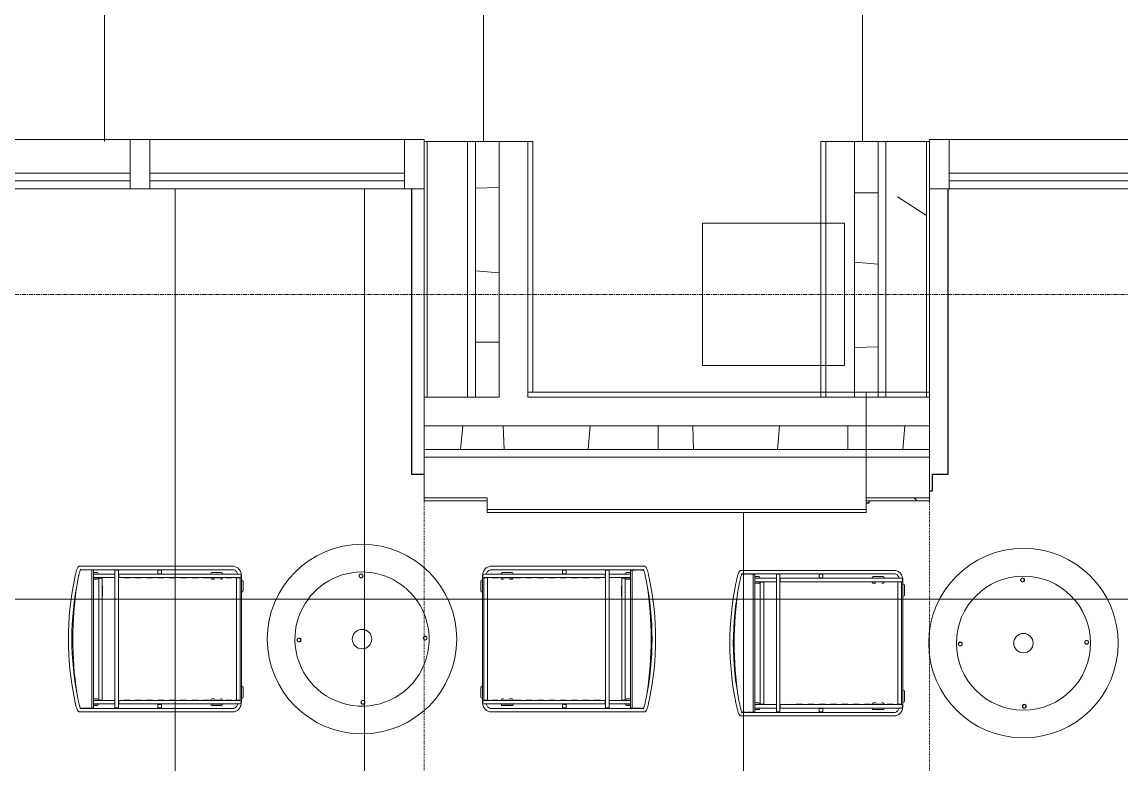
# Model space of a CAD drawing. Header units: inches. Extents: x 3268 to 7018, y 976 to 6708.
# Drawn here: x 5653.6 to 5792.8, y 1891.7 to 1985.6 of the extents above; entities that cross this region are included whole.
import ezdxf

# ---------------------------------------------------------------- set-up
doc = ezdxf.new("R2010")
doc.units = ezdxf.units.IN
doc.header["$MEASUREMENT"] = 0
doc.linetypes.add('_Hidden Lines', pattern=[0.125, 0.0625, -0.0625])
doc.linetypes.add('Grid Line 1_2_', pattern=[0.875, 0.5, -0.125, 0.125, -0.125])
for name, color, linetype, lineweight in [('A-DETL', 90, 'Continuous', 9), ('A-DETL-GENF', 92, 'Continuous', 9), ('A-GLAZ-CURT', 52, 'Continuous', 9), ('A-GLAZ-CWMG', 51, 'Continuous', 9), ('A-WALL', 113, 'Continuous', 9), ('A-WALL-PATT', 111, 'Continuous', 15), ('C-BLDG', 3, 'Continuous', 25), ('L-PVMT-CONC-HATC', 252, 'Continuous', 15), ('L-SITE-FURN', 2, 'Continuous', 15), ('S-COLS', 52, 'Continuous', 9), ('S-GRID', 1, 'Continuous', 9), ('site_dwg', 8, 'Continuous', 9)]:
    doc.layers.add(name, color=color, linetype=linetype, lineweight=lineweight)

# ---------------------------------------------------------------- blocks, each defined once
blk = doc.blocks.new('WSP_5 Points - Structure_2022_rvt-1-Overall Retail Plan Opt 2')
at = {"layer": 'S-COLS', "color": 250, "lineweight": 13}
for p, q in [((5754.75, 1960.15), (5739.75, 1960.15)), ((5739.75, 1960.15), (5739.75, 1942.15)), ((5757.75, 1960.15), (5754.75, 1960.15)), ((5757.75, 1942.15), (5757.75, 1960.15)), ((5739.75, 1942.15), (5754.75, 1942.15)), ((5754.75, 1942.15), (5757.75, 1942.15))]:
    blk.add_line(p, q, dxfattribs=at)
blk = doc.blocks.new('System Panel - GLA-01 - Insulated Glass - Clear-7883491-Overall Retail Plan Opt 2')
at = {"layer": 'A-GLAZ-CURT'}
for p, q in [((16.125, 2), (-16.125, 2)), ((-16.125, 2), (-16.125, 1)), ((16.125, 1), (16.125, 2)), ((-16.125, 1), (16.125, 1))]:
    blk.add_line(p, q, dxfattribs=at)
blk = doc.blocks.new('Rectangular Mullion - 2_5_ x 6_ rectangular-7882147-Overall Retail Plan Opt 2')
at = {"layer": 'A-GLAZ-CWMG'}
for p, q in [((5669.75, 1970.77), (5702, 1970.77)), ((5669.75, 1964.52), (5702, 1964.52))]:
    blk.add_line(p, q, dxfattribs=at)
blk = doc.blocks.new('Rectangular Mullion - 2_5_ x 6_ rectangular-4411782-Overall Retail Plan Opt 2')
at = {"layer": 'A-GLAZ-CWMG'}
for p, q in [((-1.25, 3.25), (1.25, 3.25)), ((-1.25, 3), (-1.25, 3.25)), ((-1.25, -3), (-1.25, 3)), ((1.25, 3.25), (1.25, 3)), ((1.25, 3), (1.25, -3)), ((1.25, -3), (-1.25, -3))]:
    blk.add_line(p, q, dxfattribs=at)
blk = doc.blocks.new('Rectangular Mullion - 2_5_ x 6_ rectangular-V114-Overall Retail Plan Opt 2')
at = {"layer": 'A-GLAZ-CWMG'}
for p, q in [((0, 3.25), (-2.5, 3.25)), ((-2.5, 3.25), (-2.5, 3)), ((-2.5, 3), (-2.5, -3)), ((0, 3), (0, 3.25)), ((0, -3), (0, 3)), ((-2.5, -3), (0, -3))]:
    blk.add_line(p, q, dxfattribs=at)
blk = doc.blocks.new('System Panel - GLA-01 - Insulated Glass - Clear-7883490-Overall Retail Plan Opt 2')
at = {"layer": 'A-GLAZ-CURT'}
for p, q in [((16.75, 2), (-16.75, 2)), ((-16.75, 2), (-16.75, 1)), ((16.75, 1), (16.75, 2)), ((-16.75, 1), (16.75, 1))]:
    blk.add_line(p, q, dxfattribs=at)
blk = doc.blocks.new('Rectangular Mullion - 2_5_ x 6_ rectangular-7882149-Overall Retail Plan Opt 2')
at = {"layer": 'A-GLAZ-CWMG'}
for p, q in [((5597.75, 1970.77), (5631.25, 1970.77)), ((5597.75, 1964.52), (5631.25, 1964.52))]:
    blk.add_line(p, q, dxfattribs=at)
blk = doc.blocks.new('System Panel - GLA-01 - Insulated Glass - Clear-7883307-Overall Retail Plan Opt 2')
at = {"layer": 'A-GLAZ-CURT'}
for p, q in [((16.125, -1), (-16.125, -1)), ((-16.125, -1), (-16.125, -2)), ((16.125, -2), (16.125, -1)), ((-16.125, -2), (16.125, -2))]:
    blk.add_line(p, q, dxfattribs=at)
blk = doc.blocks.new('Rectangular Mullion - 2_5_ x 6_ rectangular-V126-Overall Retail Plan Opt 2')
at = {"layer": 'A-GLAZ-CWMG'}
for p, q in [((5803.25, 1970.77), (5771, 1970.77)), ((5803.25, 1964.52), (5771, 1964.52))]:
    blk.add_line(p, q, dxfattribs=at)
blk = doc.blocks.new('Rectangular Mullion - 2_5_ x 6_ rectangular-V129-Overall Retail Plan Opt 2')
at = {"layer": 'A-GLAZ-CWMG'}
for p, q in [((0, 3), (-2.5, 3)), ((-2.5, 3), (-2.5, -3)), ((0, -3), (0, 3)), ((-2.5, -3), (-2.5, -3.25)), ((-2.5, -3.25), (0, -3.25)), ((0, -3.25), (0, -3))]:
    blk.add_line(p, q, dxfattribs=at)
blk = doc.blocks.new('site_dwg_Parc Centre Table-V221-Overall Retail Plan Opt 2')
at = {"layer": 'L-SITE-FURN', "color": 10}
for centre, radius in [((0, 0), 12), ((0, 8), 0.25), ((0, 8), 0.227), ((0, 8), 0.227), ((-8, 0), 0.25), ((-8, 0), 0.227), ((-8, 0), 0.227), ((0, 0), 1.23), ((0, 0), 1.23), ((8, 0), 0.25), ((8, 0), 0.227), ((8, 0), 0.227), ((0, -8), 0.25), ((0, -8), 0.227), ((0, -8), 0.227)]:
    blk.add_circle(centre, radius, dxfattribs=at)
for start, end in [(360, 130.9091), (360, 130.9091), (131.5518, 360), (131.5518, 360)]:
    blk.add_arc((0, 0), 8.5, start, end, dxfattribs=at)
blk = doc.blocks.new('site_dwg_Parc Centre Chair-V222-Overall Retail Plan Opt 2')
at = {"layer": 'L-SITE-FURN', "color": 10}
for p, q in [((-5.2, 144.9), (2.1, 144.9)), ((-98.7, 100), (-98.7, 106.9)), ((-98.6, 106.9), (-98.6, 74.2)), ((-93.4, 74.2), (-93.4, 106.9)), ((93.3, 100), (93.3, 106.9)), ((93.4, 106.9), (93.4, 74.2)), ((98.6, 74.2), (98.6, 106.9)), ((105, 111.7), (105, 109.5)), ((-98.9, 99.5), (-99.6, 99.5)), ((-98.6, 99.9), (-98.7, 100)), ((-98.7, 100), (-98.7, 100)), ((-93.3, 100), (-93.4, 99.9)), ((-93.1, 99.5), (-92.4, 99.5)), ((66, 93.3), (80.3, 93.3)), ((67.1, 98.7), (79.1, 98.7)), ((67.1, 98.6), (79.1, 98.6)), ((67.1, 93.4), (79.1, 93.4)), ((93.1, 99.5), (92.4, 99.5)), ((93.4, 99.9), (93.3, 100)), ((93.3, 100), (93.3, 100)), ((98.7, 100), (98.6, 99.9)), ((98.9, 99.5), (99.6, 99.5)), ((-93, 9.1), (-93, 0.2)), ((-93, 0.1), (-93, 0)), ((-98.9, -71.5), (-99.6, -71.5)), ((-93.3, -71.9), (-93.4, -71.9)), ((-92.4, -71.5), (-93.1, -71.5)), ((93.1, -71.5), (92.4, -71.5)), ((98.7, -71.9), (98.6, -71.9)), ((99.6, -71.5), (98.9, -71.5)), ((-98.9, -89.5), (-99.6, -89.5)), ((-98.7, -89), (-98.7, -89)), ((-93.3, -89), (-93.4, -89.1)), ((-93.1, -89.5), (-92.4, -89.5)), ((93.1, -89.5), (92.4, -89.5)), ((93.4, -89.1), (93.3, -89)), ((93.3, -89), (93.3, -89)), ((98.7, -89), (98.6, -89.1)), ((98.9, -89.5), (99.6, -89.5)), ((-93, -112.7), (-93.4, -112.7)), ((-93, -108.8), (-93, -110.6)), ((93, -108.8), (93, -110.6)), ((93.4, -112.7), (93, -112.7)), ((-89.6, -118.3), (-89.6, -118.9)), ((-72, -118), (-72.1, -118.1)), ((-72.1, -118.1), (-72.1, -118)), ((-71.6, -118.3), (-71.6, -118.9)), ((71.6, -118.3), (71.6, -118.9)), ((73.1, -120.4), (73.1, -120.5)), ((89.2, -118.1), (89.1, -118)), ((89.2, -118), (89.2, -118.1)), ((89.6, -118.3), (89.6, -118.9))]:
    blk.add_line(p, q, dxfattribs=at)
at = {"layer": 'L-SITE-FURN', "color": 10, "flags": 128}
for points in [[(-90.8, 135.7), (-96.9, 134.4), (-97.6, 134.3), (-99, 134), (-100.3, 133.7), (-101.6, 133.4), (-102.8, 133), (-103.9, 132.7), (-105, 132.3), (-106, 132), (-107, 131.6), (-107.8, 131.2), (-108.6, 130.8), (-109.2, 130.4), (-109.6, 130), (-110, 129.6), (-110.3, 129.2), (-110.5, 128.7), (-110.6, 128.1), (-110.6, 127.8), (-110.6, 126.9), (-110.6, -100.2), (-110.6, -105.3), (-110.6, -106.1), (-110.4, -107.3), (-110.1, -108.6), (-109.7, -109.8), (-109.1, -111), (-108.4, -112.1), (-107.5, -113.1), (-106.5, -114.1), (-105.5, -115), (-104.3, -115.7), (-103, -116.4), (-101.7, -117), (-100.3, -117.4), (-98.8, -117.7), (-97.4, -117.9), (-96, -118), (96, -118), (96.8, -117.9), (98.3, -117.8), (99.8, -117.5), (101.2, -117.1), (102.6, -116.6), (103.9, -116), (105.1, -115.2), (106.2, -114.4), (107.2, -113.4), (108.1, -112.4), (108.9, -111.3), (109.5, -110.1), (110, -108.9), (110.4, -107.6), (110.6, -106.3), (110.6, -105.3), (110.6, -100.2), (110.6, 126.9), (110.6, 127.8), (110.6, 128.4), (110.4, 129), (110.1, 129.4), (109.8, 129.8), (109.5, 130.2), (109.1, 130.5), (108.5, 130.9), (107.6, 131.3), (106.8, 131.7), (105.8, 132.1), (104.7, 132.4), (103.6, 132.8), (102.4, 133.1), (101.1, 133.5), (99.8, 133.8), (98.5, 134.1), (97.2, 134.4), (96.9, 134.4), (90.8, 135.7)], [(-89.7, 130.6), (-95.9, 129.3), (-97.2, 129), (-98.4, 128.7), (-99.6, 128.4), (-100.8, 128.1), (-101.8, 127.8), (-102.8, 127.5), (-103.7, 127.2), (-104.4, 127), (-105, 126.7), (-105.5, 126.5), (-105.8, 126.4), (-106, 126.3), (-106, 126.2), (-106, 126.2)], [(-105.2, 126.7), (-105, 125.9), (-105, 124.6), (-105.4, 126.5)], [(-98.6, -112.4), (-98.9, -112.4), (-99.9, -112), (-101, -111.6), (-101.9, -111), (-102.7, -110.4), (-103.5, -109.7), (-104.1, -109), (-104.6, -108.2), (-105, -107.3), (-105.3, -106.4), (-105.4, -105.5), (-105.4, -105.3), (-105.4, -100.2), (-105.4, 126.6)], [(-105.3, 125.1), (-105.3, 123.5), (-105, 121.3), (-105, 122.9), (-105.3, 125.1), (-105.1, 125.2)], [(-105.2, 121.4), (-105.2, 119.5), (-105, 117.3), (-105, 119.2), (-105.2, 121.4), (-105, 121.4)], [(89.7, 130.6), (95.9, 129.3), (96.5, 129.2), (97.8, 128.9), (99, 128.6), (100.2, 128.3), (101.3, 128), (102.4, 127.7), (103.3, 127.4), (104.1, 127.1), (104.8, 126.8), (105.4, 126.6), (105.7, 126.4), (105.9, 126.3), (106, 126.2), (106, 126.2)], [(105.4, 126.6), (105.4, -100.2), (105.4, -105.3), (105.4, -105.7), (105.2, -106.6), (104.9, -107.5), (104.5, -108.4), (103.9, -109.2), (103.3, -110), (102.5, -110.6), (101.6, -111.2), (100.6, -111.8), (99.5, -112.2), (98.6, -112.4)], [(105.2, 126.7), (105, 125.9), (105, 124.6), (105.4, 126.5)], [(105.3, 125.1), (105.3, 123.5), (105, 121.3), (105, 122.9), (105.3, 125.1), (105.1, 125.2)], [(105.2, 121.4), (105.2, 119.5), (105, 117.3), (105, 119.2), (105.2, 121.4), (105, 121.4)], [(105, 112.5), (105.1, 114.7), (105.1, 116.9), (105, 114.8), (105, 112.5)], [(-105, 109.5), (-105, 106.9), (105, 106.9), (105, 109.5), (-105, 109.5), (-105, 111.7)], [(-101.1, 106.9), (-101.1, 101), (-101.1, 101)], [(-93.3, 106.9), (-93.3, 100), (-93.3, 100)], [(-90.9, 101), (-90.9, 101), (-90.9, 106.9)], [(90.9, 106.9), (90.9, 101), (90.9, 101)], [(98.7, 106.9), (98.7, 100), (98.7, 100)], [(101.1, 101), (101.1, 101), (101.1, 106.9)], [(-99.6, 99.5), (-99.6, 99.5), (-99.6, 99.5)], [(-98.6, 99.5), (-98.9, 99.5), (-98.9, 99.8), (-98.9, 100), (-98.9, 100), (-98.8, 100), (-98.8, 100), (-98.7, 100), (-98.7, 100), (-98.7, 100)], [(-93.1, 100), (-93.1, 99.8), (-93.1, 99.5), (-93.4, 99.5)], [(80.3, 93.4), (92.6, 93.4), (92.6, 93.8), (92.6, 98.6), (-92.6, 98.6), (-92.6, 93.8), (-92.6, 93.4), (66, 93.4)], [(-92.4, 99.5), (-92.4, 99.5), (-92.4, 99.5)], [(66, 93.4), (66.2, 93.4), (66.6, 93.4), (67.1, 93.4), (79.1, 93.4)], [(92.4, 99.5), (92.4, 99.5), (92.4, 99.5)], [(93.4, 99.5), (93.1, 99.5), (93.1, 99.8), (93.1, 100), (93.1, 100), (93.2, 100), (93.2, 100), (93.3, 100), (93.3, 100), (93.3, 100)], [(98.9, 100), (98.9, 99.8), (98.9, 99.5), (98.6, 99.5)], [(99.6, 99.5), (99.6, 99.5), (99.6, 99.5)], [(-98.6, 68.9), (-98.6, 68.2), (-98.6, -99.5), (-98.6, -115.3)], [(-98.6, 68.2), (-98.5, 68.2), (-98.3, 68.2), (-97.9, 68.3), (-97.3, 68.3), (-96.7, 68.3), (-96, 68.3), (-95.3, 68.3), (-94.7, 68.3), (-94.1, 68.3), (-93.7, 68.2), (-93.5, 68.2), (-93.4, 68.2)], [(-93.4, -115.3), (-93.4, -99.5), (-93.4, 68.2), (-93.4, 68.9)], [(93.4, 68.9), (93.4, 68.2), (93.4, -99.5), (93.4, -115.3)], [(93.4, 68.2), (93.5, 68.2), (93.7, 68.2), (94.1, 68.3), (94.7, 68.3), (95.3, 68.3), (96, 68.3), (96.7, 68.3), (97.3, 68.3), (97.9, 68.3), (98.3, 68.2), (98.5, 68.2), (98.6, 68.2)], [(98.6, -115.3), (98.6, -99.5), (98.6, 68.2), (98.6, 68.9)], [(-93, 60.8), (-93, 51.8), (-93, 51.7)], [(93, 60.8), (93, 51.8), (93, 51.7)], [(-93, 43.6), (-93, 34.6), (-93, 34.4)], [(93, 43.6), (93, 34.6), (93, 34.4)], [(-93, 26.3), (-93, 17.4), (-93, 17.2)], [(93, 26.3), (93, 17.4), (93, 17.2)], [(-99.4, 4.8), (-99.4, 8.9), (-104.6, 8.9)], [(-104.6, 8.6), (-104.6, 3.6), (-99.4, 3.6)], [(93, 9.1), (93, 0.1), (93, 0)], [(104.6, 3.6), (104.6, 8.9), (99.4, 8.9), (99.4, 3.6), (104.6, 3.6)], [(-93, -8.1), (-93, -17.1), (-93, -17.2)], [(93, -8.1), (93, -17.1), (93, -17.2)], [(-93, -25.3), (-93, -34.3), (-93, -34.4)], [(93, -25.3), (93, -34.3), (93, -34.4)], [(-93, -42.5), (-93, -51.5), (-93, -51.7)], [(93, -42.5), (93, -51.5), (93, -51.7)], [(-93, -59.8), (-93, -68.8), (-93, -68.9)], [(93, -59.8), (93, -68.8), (93, -68.9)], [(-101.1, -73), (-101.1, -73), (-101.1, -88), (-101.1, -88)], [(-99.6, -71.5), (-99.6, -71.5), (-99.6, -71.5)], [(-98.9, -72), (-98.9, -71.8), (-98.9, -71.5), (-98.6, -71.5)], [(-98.7, -89), (-98.7, -72), (-98.7, -71.9), (-98.7, -71.9)], [(-93.1, -72), (-93.1, -71.8), (-93.1, -71.5), (-93.4, -71.5)], [(-93.3, -71.9), (-93.3, -72), (-93.3, -89), (-93.3, -89)], [(-93, -77), (-93, -86), (-93, -86.1)], [(-92.4, -71.5), (-92.4, -71.5), (-92.4, -71.5)], [(-90.9, -77), (-90.9, -73), (-90.9, -73)], [(90.9, -73), (90.9, -73), (90.9, -77)], [(92.4, -71.5), (92.4, -71.5), (92.4, -71.5)], [(93, -77), (93, -86), (93, -86.1)], [(93.1, -72), (93.1, -71.8), (93.1, -71.5), (93.4, -71.5)], [(93.3, -89), (93.3, -72), (93.3, -71.9), (93.3, -71.9)], [(98.9, -72), (98.9, -71.8), (98.9, -71.5), (98.6, -71.5)], [(98.7, -71.9), (98.7, -72), (98.7, -89), (98.7, -89)], [(99.6, -71.5), (99.6, -71.5), (99.6, -71.5)], [(101.1, -88), (101.1, -88), (101.1, -73), (101.1, -73)], [(-99.6, -89.5), (-99.6, -89.5), (-99.6, -89.5)], [(-98.6, -89.5), (-98.9, -89.5), (-98.9, -89.2), (-98.9, -89), (-98.9, -89), (-98.8, -89), (-98.8, -89), (-98.7, -89), (-98.7, -89), (-98.7, -89)], [(-93.1, -89), (-93.1, -89.2), (-93.1, -89.5), (-93.4, -89.5)], [(-93, -94.2), (-93, -103.2), (-93, -103.3)], [(-92.4, -89.5), (-92.4, -89.5), (-92.4, -89.5)], [(-90.9, -88), (-90.9, -88), (-90.9, -86.1)], [(90.9, -86.1), (90.9, -88), (90.9, -88)], [(92.4, -89.5), (92.4, -89.5), (92.4, -89.5)], [(93, -94.2), (93, -103.2), (93, -103.3)], [(93.4, -89.5), (93.1, -89.5), (93.1, -89.2), (93.1, -89), (93.1, -89), (93.2, -89), (93.2, -89), (93.3, -89), (93.3, -89), (93.3, -89)], [(98.9, -89), (98.9, -89.2), (98.9, -89.5), (98.6, -89.5)], [(99.6, -89.5), (99.6, -89.5), (99.6, -89.5)], [(-89.1, -118.3), (-89.3, -118.3), (-89.6, -118.3), (-89.6, -118)], [(-89.6, -118.9), (-89.6, -118.9), (-89.6, -119)], [(-72.1, -118), (-89.1, -118), (-89.2, -118.1), (-89.2, -118.1)], [(-88.1, -120.4), (-88.1, -120.5), (-73.1, -120.5), (-73.1, -120.4)], [(-71.6, -118), (-71.6, -118.3), (-71.9, -118.3), (-72.1, -118.3), (-72.1, -118.2), (-72.1, -118.2), (-72.1, -118.1), (-72.1, -118.1), (-72.1, -118), (-72.1, -118)], [(-71.6, -118.9), (-71.6, -118.9), (-71.6, -119)], [(72.1, -118.3), (71.9, -118.3), (71.6, -118.3), (71.6, -118)], [(71.6, -118.9), (71.6, -118.9), (71.6, -119)], [(72.1, -118.1), (72.1, -118.1), (72.1, -118), (89.1, -118)], [(73.3, -120.5), (88.1, -120.5), (88.1, -120.4)], [(89.1, -118), (89.1, -118), (89.1, -118.1), (89.1, -118.1), (89.1, -118.2), (89.1, -118.2), (89.1, -118.3), (89.3, -118.3), (89.6, -118.3), (89.6, -118)], [(89.6, -118.9), (89.6, -118.9), (89.6, -119)]]:
    blk.add_lwpolyline(points, dxfattribs=at)
for points in [[(-105.1, 114.7), (-105, 112.5), (-105, 114.8), (-105.1, 116.9)], [(104.6, 68.9), (104.6, 74.2), (-104.6, 74.2), (-104.6, 68.9)], [(93, -116), (93, -110.6), (-93, -110.6), (-93, -116)]]:
    blk.add_lwpolyline(points, close=True, dxfattribs=at)
at = {"layer": 'L-SITE-FURN', "color": 10}
for centre, radius, start, end in [((0, -309.2), 454.1, 78.4688, 101.5312), ((0, -309.2), 448.8, 78.4688, 101.5312), ((0, -414), 552.2, 81.509, 98.4218), ((-99.6, 101), 1.51, 180.4918, 269.9891), ((-99.5, 101), 1.5, 179.9332, 267.1298), ((-92.5, 101), 1.5, 272.8702, 0.0668), ((-92.4, 101), 1.51, 269.9544, 359.5648), ((92.4, 101), 1.51, 180.4918, 269.9891), ((92.5, 101), 1.5, 179.9332, 267.1298), ((99.5, 101), 1.5, 272.8702, 0.0668), ((99.6, 101), 1.51, 269.9544, 359.5648), ((-93.1, 99.4), 0.644, 85.6384, 106.6495), ((66.4, 98.9), 5.55, 262.4883, 277.4475), ((66.8, 93.7), 4.98, 86.4582, 99.5824), ((79.4, 94.1), 4.58, 79.891, 93.9828), ((79.5, 89), 4.45, 80.0625, 94.7232), ((79.8, 100), 6.61, 263.7814, 276.2831), ((98.9, 99.4), 0.644, 85.6384, 106.6495), ((-99.6, -73), 1.51, 89.9544, 179.5648), ((-99.5, -73), 1.5, 92.8702, 180.0668), ((-98.9, -71.1), 0.855, 268.2428, 284.0421), ((-93.1, -71.4), 0.644, 253.3505, 274.3616), ((-92.5, -73), 1.5, 359.9332, 87.1298), ((-92.4, -73), 1.51, 0.4918, 89.9891), ((92.4, -73), 1.51, 89.9544, 179.5648), ((92.5, -73), 1.5, 92.8702, 180.0668), ((93.1, -71.1), 0.855, 268.2428, 284.0421), ((98.9, -71.4), 0.644, 253.3505, 274.3616), ((99.5, -73), 1.5, 359.9332, 87.1298), ((99.6, -73), 1.51, 0.4918, 89.9891), ((-99.6, -88), 1.51, 180.4918, 269.9891), ((-99.5, -88), 1.5, 179.9332, 267.1298), ((-93.1, -89.6), 0.644, 85.6384, 106.6495), ((-92.5, -88), 1.5, 272.8702, 0.0668), ((-92.4, -88), 1.51, 269.9544, 359.5648), ((92.4, -88), 1.51, 180.4918, 269.9891), ((92.5, -88), 1.5, 179.9332, 267.1298), ((98.9, -89.6), 0.644, 85.6384, 106.6495), ((99.5, -88), 1.5, 272.8702, 0.0668), ((99.6, -88), 1.51, 269.9544, 359.5648), ((-96, -115.3), 2.63, 180, 0), ((96, -115.3), 2.63, 180, 0), ((-88.1, -118.9), 1.51, 179.9544, 269.5648), ((-88.1, -118.9), 1.5, 182.8702, 270.0668), ((-90, -118.2), 0.855, 358.2428, 14.0421), ((-73.1, -118.9), 1.51, 270.4918, 359.9891), ((-73.1, -118.9), 1.5, 269.9332, 357.1298), ((73.1, -118.9), 1.51, 179.9544, 269.5648), ((73.1, -118.9), 1.5, 182.8702, 270.0668), ((71.3, -118.2), 0.855, 358.2428, 14.0421), ((88.1, -118.9), 1.51, 270.4918, 359.9891), ((88.1, -118.9), 1.5, 269.9332, 357.1298)]:
    blk.add_arc(centre, radius, start, end, dxfattribs=at)
for centre, major_axis, start_param, end_param in [((-98.9, 100), (0.18, 0), 1.887809, 2.664987), ((-93.1, 100), (0.18, 0), 0.476606, 1.253784), ((93.1, 100), (0.18, 0), 1.887809, 2.664987), ((98.9, 100), (0.18, 0), 0.476606, 1.253784), ((-98.9, -72), (0.18, 0), 3.618199, 4.395376), ((-93.1, -72), (0.18, 0), 5.029402, 5.806579), ((93.1, -72), (0.18, 0), 3.618199, 4.395376), ((98.9, -72), (0.18, 0), 5.029402, 5.806579), ((-98.9, -89), (0.18, 0), 1.887809, 2.664987), ((-93.1, -89), (0.18, 0), 0.476606, 1.253784), ((93.1, -89), (0.18, 0), 1.887809, 2.664987), ((98.9, -89), (0.18, 0), 0.476606, 1.253784), ((-89.1, -118.2), (0, 0.18), 3.618199, 4.395376), ((-72.1, -118.2), (0, 0.18), 1.887809, 2.664987), ((72.1, -118.2), (0, 0.18), 3.618199, 4.395376), ((89.1, -118.2), (0, 0.18), 1.887809, 2.664987)]:
    blk.add_ellipse(centre, major_axis=major_axis, ratio=0.087489, start_param=start_param, end_param=end_param, dxfattribs=at)
blk = doc.blocks.new('site_dwg_Parc Centre Chair-V220-Overall Retail Plan Opt 2')
at = {"layer": 'L-SITE-FURN', "color": 10}
for p, q in [((-5.2, 144.9), (2.1, 144.9)), ((-98.7, 100), (-98.7, 106.9)), ((-98.6, 106.9), (-98.6, 74.2)), ((-93.4, 74.2), (-93.4, 106.9)), ((93.3, 100), (93.3, 106.9)), ((93.4, 106.9), (93.4, 74.2)), ((98.6, 74.2), (98.6, 106.9)), ((105, 111.7), (105, 109.5)), ((-98.9, 99.5), (-99.6, 99.5)), ((-98.6, 99.9), (-98.7, 100)), ((-98.7, 100), (-98.7, 100)), ((-93.3, 100), (-93.4, 99.9)), ((-93.1, 99.5), (-92.4, 99.5)), ((66, 93.3), (80.3, 93.3)), ((67.1, 98.7), (79.1, 98.7)), ((67.1, 98.6), (79.1, 98.6)), ((67.1, 93.4), (79.1, 93.4)), ((93.1, 99.5), (92.4, 99.5)), ((93.4, 99.9), (93.3, 100)), ((93.3, 100), (93.3, 100)), ((98.7, 100), (98.6, 99.9)), ((98.9, 99.5), (99.6, 99.5)), ((-98.9, -71.5), (-99.6, -71.5)), ((-93.3, -71.9), (-93.4, -71.9)), ((-92.4, -71.5), (-93.1, -71.5)), ((93.1, -71.5), (92.4, -71.5)), ((98.7, -71.9), (98.6, -71.9)), ((99.6, -71.5), (98.9, -71.5)), ((-98.9, -89.5), (-99.6, -89.5)), ((-98.7, -89), (-98.7, -89)), ((-93.3, -89), (-93.4, -89.1)), ((-93.1, -89.5), (-92.4, -89.5)), ((93.1, -89.5), (92.4, -89.5)), ((93.4, -89.1), (93.3, -89)), ((93.3, -89), (93.3, -89)), ((98.7, -89), (98.6, -89.1)), ((98.9, -89.5), (99.6, -89.5)), ((-93, -112.7), (-93.4, -112.7)), ((-93, -108.8), (-93, -110.6)), ((93, -108.8), (93, -110.6)), ((93.4, -112.7), (93, -112.7)), ((-89.6, -118.3), (-89.6, -118.9)), ((-72, -118), (-72.1, -118.1)), ((-72.1, -118.1), (-72.1, -118)), ((-71.6, -118.3), (-71.6, -118.9)), ((71.6, -118.3), (71.6, -118.9)), ((89.2, -118.1), (89.1, -118)), ((89.2, -118), (89.2, -118.1)), ((89.6, -118.3), (89.6, -118.9))]:
    blk.add_line(p, q, dxfattribs=at)
at = {"layer": 'L-SITE-FURN', "color": 10, "flags": 128}
for points in [[(-90.8, 135.7), (-96.9, 134.4), (-97.6, 134.3), (-99, 134), (-100.3, 133.7), (-101.6, 133.4), (-102.8, 133), (-103.9, 132.7), (-105, 132.3), (-106, 132), (-107, 131.6), (-107.8, 131.2), (-108.6, 130.8), (-109.2, 130.4), (-109.6, 130), (-110, 129.6), (-110.3, 129.2), (-110.5, 128.7), (-110.6, 128.1), (-110.6, 127.8), (-110.6, 126.9), (-110.6, -100.2), (-110.6, -105.3), (-110.6, -106.1), (-110.4, -107.3), (-110.1, -108.6), (-109.7, -109.8), (-109.1, -111), (-108.4, -112.1), (-107.5, -113.1), (-106.5, -114.1), (-105.5, -115), (-104.3, -115.7), (-103, -116.4), (-101.7, -117), (-100.3, -117.4), (-98.8, -117.7), (-97.4, -117.9), (-96, -118), (96, -118), (96.8, -117.9), (98.3, -117.8), (99.8, -117.5), (101.2, -117.1), (102.6, -116.6), (103.9, -116), (105.1, -115.2), (106.2, -114.4), (107.2, -113.4), (108.1, -112.4), (108.9, -111.3), (109.5, -110.1), (110, -108.9), (110.4, -107.6), (110.6, -106.3), (110.6, -105.3), (110.6, -100.2), (110.6, 126.9), (110.6, 127.8), (110.6, 128.4), (110.4, 129), (110.1, 129.4), (109.8, 129.8), (109.5, 130.2), (109.1, 130.5), (108.5, 130.9), (107.6, 131.3), (106.8, 131.7), (105.8, 132.1), (104.7, 132.4), (103.6, 132.8), (102.4, 133.1), (101.1, 133.5), (99.8, 133.8), (98.5, 134.1), (97.2, 134.4), (96.9, 134.4), (90.8, 135.7)], [(-89.7, 130.6), (-95.9, 129.3), (-97.2, 129), (-98.4, 128.7), (-99.6, 128.4), (-100.8, 128.1), (-101.8, 127.8), (-102.8, 127.5), (-103.7, 127.2), (-104.4, 127), (-105, 126.7), (-105.5, 126.5), (-105.8, 126.4), (-106, 126.3), (-106, 126.2), (-106, 126.2)], [(-105.2, 126.7), (-105, 125.9), (-105, 124.6), (-105.4, 126.5)], [(-98.6, -112.4), (-98.9, -112.4), (-99.9, -112), (-101, -111.6), (-101.9, -111), (-102.7, -110.4), (-103.5, -109.7), (-104.1, -109), (-104.6, -108.2), (-105, -107.3), (-105.3, -106.4), (-105.4, -105.5), (-105.4, -105.3), (-105.4, -100.2), (-105.4, 126.6)], [(-105.3, 125.1), (-105.3, 123.5), (-105, 121.3), (-105, 122.9), (-105.3, 125.1), (-105.1, 125.2)], [(-105.2, 121.4), (-105.2, 119.5), (-105, 117.3), (-105, 119.2), (-105.2, 121.4), (-105, 121.4)], [(89.7, 130.6), (95.9, 129.3), (96.5, 129.2), (97.8, 128.9), (99, 128.6), (100.2, 128.3), (101.3, 128), (102.4, 127.7), (103.3, 127.4), (104.1, 127.1), (104.8, 126.8), (105.4, 126.6), (105.7, 126.4), (105.9, 126.3), (106, 126.2), (106, 126.2)], [(105.4, 126.6), (105.4, -100.2), (105.4, -105.3), (105.4, -105.7), (105.2, -106.6), (104.9, -107.5), (104.5, -108.4), (103.9, -109.2), (103.3, -110), (102.5, -110.6), (101.6, -111.2), (100.6, -111.8), (99.5, -112.2), (98.6, -112.4)], [(105.2, 126.7), (105, 125.9), (105, 124.6), (105.4, 126.5)], [(105.3, 125.1), (105.3, 123.5), (105, 121.3), (105, 122.9), (105.3, 125.1), (105.1, 125.2)], [(105.2, 121.4), (105.2, 119.5), (105, 117.3), (105, 119.2), (105.2, 121.4), (105, 121.4)], [(105, 112.5), (105.1, 114.7), (105.1, 116.9), (105, 114.8), (105, 112.5)], [(-105, 109.5), (-105, 106.9), (105, 106.9), (105, 109.5), (-105, 109.5), (-105, 111.7)], [(-101.1, 106.9), (-101.1, 101), (-101.1, 101)], [(-93.3, 106.9), (-93.3, 100), (-93.3, 100)], [(-90.9, 101), (-90.9, 101), (-90.9, 106.9)], [(90.9, 106.9), (90.9, 101), (90.9, 101)], [(98.7, 106.9), (98.7, 100), (98.7, 100)], [(101.1, 101), (101.1, 101), (101.1, 106.9)], [(-99.6, 99.5), (-99.6, 99.5), (-99.6, 99.5)], [(-98.6, 99.5), (-98.9, 99.5), (-98.9, 99.8), (-98.9, 100), (-98.9, 100), (-98.8, 100), (-98.8, 100), (-98.7, 100), (-98.7, 100), (-98.7, 100)], [(-93.1, 100), (-93.1, 99.8), (-93.1, 99.5), (-93.4, 99.5)], [(80.3, 93.4), (92.6, 93.4), (92.6, 93.8), (92.6, 98.6), (-92.6, 98.6), (-92.6, 93.8), (-92.6, 93.4), (66, 93.4)], [(-92.4, 99.5), (-92.4, 99.5), (-92.4, 99.5)], [(66, 93.4), (66.2, 93.4), (66.6, 93.4), (67.1, 93.4), (79.1, 93.4)], [(92.4, 99.5), (92.4, 99.5), (92.4, 99.5)], [(93.4, 99.5), (93.1, 99.5), (93.1, 99.8), (93.1, 100), (93.1, 100), (93.2, 100), (93.2, 100), (93.3, 100), (93.3, 100), (93.3, 100)], [(98.9, 100), (98.9, 99.8), (98.9, 99.5), (98.6, 99.5)], [(99.6, 99.5), (99.6, 99.5), (99.6, 99.5)], [(-98.6, 68.9), (-98.6, 68.2), (-98.6, -99.5), (-98.6, -115.3)], [(-98.6, 68.2), (-98.5, 68.2), (-98.3, 68.2), (-97.9, 68.3), (-97.3, 68.3), (-96.7, 68.3), (-96, 68.3), (-95.3, 68.3), (-94.7, 68.3), (-94.1, 68.3), (-93.7, 68.2), (-93.5, 68.2), (-93.4, 68.2)], [(-93.4, -115.3), (-93.4, -99.5), (-93.4, 68.2), (-93.4, 68.9)], [(93.4, 68.9), (93.4, 68.2), (93.4, -99.5), (93.4, -115.3)], [(93.4, 68.2), (93.5, 68.2), (93.7, 68.2), (94.1, 68.3), (94.7, 68.3), (95.3, 68.3), (96, 68.3), (96.7, 68.3), (97.3, 68.3), (97.9, 68.3), (98.3, 68.2), (98.5, 68.2), (98.6, 68.2)], [(98.6, -115.3), (98.6, -99.5), (98.6, 68.2), (98.6, 68.9)], [(-93, 60.8), (-93, 51.8), (-93, 51.7)], [(93, 60.8), (93, 51.8), (93, 51.7)], [(-93, 43.6), (-93, 34.6), (-93, 34.4)], [(93, 43.6), (93, 34.6), (93, 34.4)], [(-93, 26.3), (-93, 17.4), (-93, 17.2)], [(93, 26.3), (93, 17.4), (93, 17.2)], [(-93, 9.1), (-93, 0.1), (-93, 0)], [(93, 9.1), (93, 0.1), (93, 0)], [(104.6, 3.6), (104.6, 8.9), (99.4, 8.9), (99.4, 3.6), (104.6, 3.6)], [(-93, -8.1), (-93, -17.1), (-93, -17.2)], [(93, -8.1), (93, -17.1), (93, -17.2)], [(-93, -25.3), (-93, -34.3), (-93, -34.4)], [(93, -25.3), (93, -34.3), (93, -34.4)], [(-93, -42.5), (-93, -51.5), (-93, -51.7)], [(93, -42.5), (93, -51.5), (93, -51.7)], [(-93, -59.8), (-93, -68.8), (-93, -68.9)], [(93, -59.8), (93, -68.8), (93, -68.9)], [(-101.1, -73), (-101.1, -73), (-101.1, -88), (-101.1, -88)], [(-99.6, -71.5), (-99.6, -71.5), (-99.6, -71.5)], [(-98.9, -72), (-98.9, -71.8), (-98.9, -71.5), (-98.6, -71.5)], [(-98.7, -89), (-98.7, -72), (-98.7, -71.9), (-98.7, -71.9)], [(-93.1, -72), (-93.1, -71.8), (-93.1, -71.5), (-93.4, -71.5)], [(-93.3, -71.9), (-93.3, -72), (-93.3, -89), (-93.3, -89)], [(-93, -77), (-93, -86), (-93, -86.1)], [(-92.4, -71.5), (-92.4, -71.5), (-92.4, -71.5)], [(-90.9, -77), (-90.9, -73), (-90.9, -73)], [(90.9, -73), (90.9, -73), (90.9, -77)], [(92.4, -71.5), (92.4, -71.5), (92.4, -71.5)], [(93, -77), (93, -86), (93, -86.1)], [(93.1, -72), (93.1, -71.8), (93.1, -71.5), (93.4, -71.5)], [(93.3, -89), (93.3, -72), (93.3, -71.9), (93.3, -71.9)], [(98.9, -72), (98.9, -71.8), (98.9, -71.5), (98.6, -71.5)], [(98.7, -71.9), (98.7, -72), (98.7, -89), (98.7, -89)], [(99.6, -71.5), (99.6, -71.5), (99.6, -71.5)], [(101.1, -88), (101.1, -88), (101.1, -73), (101.1, -73)], [(-99.6, -89.5), (-99.6, -89.5), (-99.6, -89.5)], [(-98.6, -89.5), (-98.9, -89.5), (-98.9, -89.2), (-98.9, -89), (-98.9, -89), (-98.8, -89), (-98.8, -89), (-98.7, -89), (-98.7, -89), (-98.7, -89)], [(-93.1, -89), (-93.1, -89.2), (-93.1, -89.5), (-93.4, -89.5)], [(-93, -94.2), (-93, -103.2), (-93, -103.3)], [(-92.4, -89.5), (-92.4, -89.5), (-92.4, -89.5)], [(-90.9, -88), (-90.9, -88), (-90.9, -86.1)], [(90.9, -86.1), (90.9, -88), (90.9, -88)], [(92.4, -89.5), (92.4, -89.5), (92.4, -89.5)], [(93, -94.2), (93, -103.2), (93, -103.3)], [(93.4, -89.5), (93.1, -89.5), (93.1, -89.2), (93.1, -89), (93.1, -89), (93.2, -89), (93.2, -89), (93.3, -89), (93.3, -89), (93.3, -89)], [(98.9, -89), (98.9, -89.2), (98.9, -89.5), (98.6, -89.5)], [(99.6, -89.5), (99.6, -89.5), (99.6, -89.5)], [(-89.1, -118.3), (-89.3, -118.3), (-89.6, -118.3), (-89.6, -118)], [(-89.6, -118.9), (-89.6, -118.9), (-89.6, -119)], [(-72.1, -118), (-89.1, -118), (-89.2, -118.1), (-89.2, -118.1)], [(-88.1, -120.4), (-88.1, -120.5), (-73.1, -120.5), (-73.1, -120.4)], [(-71.6, -118), (-71.6, -118.3), (-71.9, -118.3), (-72.1, -118.3), (-72.1, -118.2), (-72.1, -118.2), (-72.1, -118.1), (-72.1, -118.1), (-72.1, -118), (-72.1, -118)], [(-71.6, -118.9), (-71.6, -118.9), (-71.6, -119)], [(72.1, -118.3), (71.9, -118.3), (71.6, -118.3), (71.6, -118)], [(71.6, -118.9), (71.6, -118.9), (71.6, -119)], [(72.1, -118.1), (72.1, -118.1), (72.1, -118), (89.1, -118)], [(73.1, -120.4), (73.1, -120.5), (88.1, -120.5), (88.1, -120.4)], [(89.1, -118), (89.1, -118), (89.1, -118.1), (89.1, -118.1), (89.1, -118.2), (89.1, -118.2), (89.1, -118.3), (89.3, -118.3), (89.6, -118.3), (89.6, -118)], [(89.6, -118.9), (89.6, -118.9), (89.6, -119)]]:
    blk.add_lwpolyline(points, dxfattribs=at)
for points in [[(-105.1, 114.7), (-105, 112.5), (-105, 114.8), (-105.1, 116.9)], [(104.6, 68.9), (104.6, 74.2), (-104.6, 74.2), (-104.6, 68.9)], [(-99.4, 3.6), (-99.4, 8.9), (-104.6, 8.9), (-104.6, 3.6)], [(93, -116), (93, -110.6), (-93, -110.6), (-93, -116)]]:
    blk.add_lwpolyline(points, close=True, dxfattribs=at)
at = {"layer": 'L-SITE-FURN', "color": 10}
for centre, radius, start, end in [((0, -309.2), 454.1, 78.4688, 101.5312), ((0, -309.2), 448.8, 78.4688, 101.5312), ((0, -414), 552.2, 81.509, 98.4218), ((-99.6, 101), 1.51, 180.4918, 269.9891), ((-99.5, 101), 1.5, 179.9332, 267.1298), ((-92.5, 101), 1.5, 272.8702, 0.0668), ((-92.4, 101), 1.51, 269.9544, 359.5648), ((92.4, 101), 1.51, 180.4918, 269.9891), ((92.5, 101), 1.5, 179.9332, 267.1298), ((99.5, 101), 1.5, 272.8702, 0.0668), ((99.6, 101), 1.51, 269.9544, 359.5648), ((-93.1, 99.4), 0.644, 85.6384, 106.6495), ((66.4, 98.9), 5.55, 262.4883, 277.4475), ((66.8, 93.7), 4.98, 86.4582, 99.5824), ((79.4, 94.1), 4.58, 79.891, 93.9828), ((79.5, 89), 4.45, 80.0625, 94.7232), ((79.8, 100), 6.61, 263.7814, 276.2831), ((98.9, 99.4), 0.644, 85.6384, 106.6495), ((-99.6, -73), 1.51, 89.9544, 179.5648), ((-99.5, -73), 1.5, 92.8702, 180.0668), ((-98.9, -71.1), 0.855, 268.2428, 284.0421), ((-93.1, -71.4), 0.644, 253.3505, 274.3616), ((-92.5, -73), 1.5, 359.9332, 87.1298), ((-92.4, -73), 1.51, 0.4918, 89.9891), ((92.4, -73), 1.51, 89.9544, 179.5648), ((92.5, -73), 1.5, 92.8702, 180.0668), ((93.1, -71.1), 0.855, 268.2428, 284.0421), ((98.9, -71.4), 0.644, 253.3505, 274.3616), ((99.5, -73), 1.5, 359.9332, 87.1298), ((99.6, -73), 1.51, 0.4918, 89.9891), ((-99.6, -88), 1.51, 180.4918, 269.9891), ((-99.5, -88), 1.5, 179.9332, 267.1298), ((-93.1, -89.6), 0.644, 85.6384, 106.6495), ((-92.5, -88), 1.5, 272.8702, 0.0668), ((-92.4, -88), 1.51, 269.9544, 359.5648), ((92.4, -88), 1.51, 180.4918, 269.9891), ((92.5, -88), 1.5, 179.9332, 267.1298), ((98.9, -89.6), 0.644, 85.6384, 106.6495), ((99.5, -88), 1.5, 272.8702, 0.0668), ((99.6, -88), 1.51, 269.9544, 359.5648), ((-96, -115.3), 2.63, 180, 0), ((96, -115.3), 2.63, 180, 0), ((-88.1, -118.9), 1.51, 179.9544, 269.5648), ((-88.1, -118.9), 1.5, 182.8702, 270.0668), ((-90, -118.2), 0.855, 358.2428, 14.0421), ((-73.1, -118.9), 1.51, 270.4918, 359.9891), ((-73.1, -118.9), 1.5, 269.9332, 357.1298), ((73.1, -118.9), 1.51, 179.9544, 269.5648), ((73.1, -118.9), 1.5, 182.8702, 270.0668), ((71.3, -118.2), 0.855, 358.2428, 14.0421), ((88.1, -118.9), 1.51, 270.4918, 359.9891), ((88.1, -118.9), 1.5, 269.9332, 357.1298)]:
    blk.add_arc(centre, radius, start, end, dxfattribs=at)
for centre, major_axis, start_param, end_param in [((-98.9, 100), (0.18, 0), 1.887809, 2.664987), ((-93.1, 100), (0.18, 0), 0.476606, 1.253784), ((93.1, 100), (0.18, 0), 1.887809, 2.664987), ((98.9, 100), (0.18, 0), 0.476606, 1.253784), ((-98.9, -72), (0.18, 0), 3.618199, 4.395376), ((-93.1, -72), (0.18, 0), 5.029402, 5.806579), ((93.1, -72), (0.18, 0), 3.618199, 4.395376), ((98.9, -72), (0.18, 0), 5.029402, 5.806579), ((-98.9, -89), (0.18, 0), 1.887809, 2.664987), ((-93.1, -89), (0.18, 0), 0.476606, 1.253784), ((93.1, -89), (0.18, 0), 1.887809, 2.664987), ((98.9, -89), (0.18, 0), 0.476606, 1.253784), ((-89.1, -118.2), (0, 0.18), 3.618199, 4.395376), ((-72.1, -118.2), (0, 0.18), 1.887809, 2.664987), ((72.1, -118.2), (0, 0.18), 3.618199, 4.395376), ((89.1, -118.2), (0, 0.18), 1.887809, 2.664987)]:
    blk.add_ellipse(centre, major_axis=major_axis, ratio=0.087489, start_param=start_param, end_param=end_param, dxfattribs=at)
blk = doc.blocks.new('site_dwg_Parc Centre Table-12649365-Overall Retail Plan Opt 2')
at = {"layer": 'L-SITE-FURN', "color": 10}
for centre, radius in [((0, 0), 12), ((0, 0), 8.5), ((0, 0), 8.5), ((0, 8), 0.25), ((0, 8), 0.227), ((0, 8), 0.227), ((-8, 0), 0.25), ((-8, 0), 0.227), ((-8, 0), 0.227), ((0, 0), 1.23), ((0, 0), 1.23), ((8, 0), 0.25), ((8, 0), 0.227), ((8, 0), 0.227), ((0, -8), 0.25), ((0, -8), 0.227), ((0, -8), 0.227)]:
    blk.add_circle(centre, radius, dxfattribs=at)
blk = doc.blocks.new('site_dwg-12440225-Overall Retail Plan Opt 2')
at = {"layer": 'C-BLDG', "color": 130, "flags": 128}
for points in [[(24340427.63, 9814598.77), (24340425.23, 9814562.7), (24340426.84, 9814562.59)], [(24340490.56, 9814556.22), (24340490.94, 9814556.2), (24340491.08, 9814558.32), (24340493.08, 9814558.19), (24340495.48, 9814594.25)]]:
    blk.add_lwpolyline(points, dxfattribs=at)
at = {"layer": 'C-BLDG', "color": 213, "flags": 128}
blk.add_lwpolyline([(24340482.47, 9814555.26), (24340482.86, 9814555.23), (24340482.88, 9814555.5)], dxfattribs=at)
at = {"layer": 'L-PVMT-CONC-HATC', "color": 10}
for p, q in [((24340397.76, 9814600.76), (24340386.29, 9814428.45)), ((24340421.7, 9814599.16), (24340409.76, 9814419.6)), ((24339996.95, 9814575.34), (24340701.57, 9814528.46)), ((24340466.88, 9814555.06), (24340456.68, 9814401.89))]:
    blk.add_line(p, q, dxfattribs=at)
at = {"extrusion": (0, 0, -1), "zscale": -1, "rotation": 2.961392089773114}
for name, p in [('site_dwg_Parc Centre Table-V221-Overall Retail Plan Opt 2', (-24340417.6, 9814542.28)), ('site_dwg_Parc Centre Table-12649365-Overall Retail Plan Opt 2', (-24340501.16, 9814536.2))]:
    blk.add_blockref(name, p, dxfattribs=at)
at = {"xscale": 0.08333333333333326, "yscale": 0.08333333333333326, "zscale": 0.08333333333333326, "rotation": 86.1931696251934}
for p in [(24340392.54, 9814543.95), (24340476.1, 9814537.87)]:
    blk.add_blockref('site_dwg_Parc Centre Chair-V220-Overall Retail Plan Opt 2', p, dxfattribs=at)
at = {"extrusion": (0, 0, -1), "xscale": 0.08333333333333327, "yscale": 0.08333333333333327, "zscale": -0.08333333333333327, "rotation": 93.8068303748066}
blk.add_blockref('site_dwg_Parc Centre Chair-V222-Overall Retail Plan Opt 2', (-24340442.65, 9814540.61), dxfattribs=at)

msp = doc.modelspace()

# ---------------------------------------------------------------- block references
at = {"lineweight": 5}
msp.add_blockref('WSP_5 Points - Structure_2022_rvt-1-Overall Retail Plan Opt 2', (0, 0), dxfattribs=at)

# ---------------------------------------------------------------- next in the draw order: hatches: boundary and pattern name
at = {"layer": 'A-DETL-GENF'}
h = msp.add_hatch(dxfattribs=at)
h.set_pattern_fill('FP_275', style=0, pattern_type=2)
h.set_pattern_definition([(90, (0, 0), (-48, 3e-15), [])])
h.paths.add_polyline_path([(5718.25, 1938.52), (5754.75, 1938.52), (5754.75, 1970.52), (6005.13, 1970.52), (6005.13, 2222.4), (6036.88, 2222.4), (6036.88, 2255.9), (6005.13, 2255.9), (6005.13, 2507.9), (5194.31, 2507.9), (5194.31, 1970.52), (5430.25, 1970.52), (5430.25, 1938.77), (5466.75, 1938.77), (5466.75, 1970.52), (5718.25, 1970.52), (5718.25, 1953.08)])
at = {"layer": 'A-WALL-PATT', "lineweight": 9}
h = msp.add_hatch(dxfattribs=at)
h.set_pattern_fill('FP_84', color=256, angle=-95, style=0, pattern_type=2)
h.set_pattern_definition([(355, (5704.5, 1954.65), (8.37, 95.63), []), (1e-13, (5704.5, 1945.05), (-2e-13, 96), []), (352, (5704.5, 1935.45), (13.36, 95.07), []), (7, (5704.5, 1925.85), (-11.7, 95.28), []), (356, (5704.5, 1916.25), (6.7, 95.77), []), (5, (5704.5, 1906.65), (-8.37, 95.63), []), (358, (5704.5, 1897.05), (3.35, 95.94), []), (4, (5704.5, 1887.45), (-6.7, 95.77), []), (354, (5704.5, 1877.85), (10.03, 95.47), []), (2, (5704.5, 1868.25), (-3.35, 95.94), [])])
h.paths.add_polyline_path([(5711, 1938.15), (5714, 1938.15), (5714, 1970.52), (5711, 1970.52), (5711, 1938.77)])
h = msp.add_hatch(dxfattribs=at)
h.set_pattern_fill('FP_102', color=256, angle=265, style=0, pattern_type=2)
h.set_pattern_definition([(175, (5768.5, 1954.335), (-8.37, -95.63), []), (180, (5768.5, 1963.94), (2e-12, -96), []), (172, (5768.5, 1973.535), (-13.36, -95.07), []), (187, (5768.5, 1983.14), (11.7, -95.28), []), (176, (5768.5, 1992.735), (-6.7, -95.77), []), (185, (5768.5, 2002.34), (8.37, -95.63), []), (178, (5768.5, 2011.935), (-3.35, -95.94), []), (184, (5768.5, 2021.54), (6.7, -95.77), []), (174, (5768.5, 2031.135), (-10.03, -95.47), []), (182, (5768.5, 2040.74), (3.35, -95.94), [])])
h.paths.add_polyline_path([(5759, 1938.15), (5762, 1938.15), (5762, 1970.52), (5759, 1970.52), (5759, 1953.08)])
h = msp.add_hatch(dxfattribs=at)
h.set_pattern_fill('FP_8', color=256, style=0, pattern_type=2)
h.set_pattern_definition([(50, (0, 0), (110.1714, -9.6389), [11.52, -126.72]), (355, (0, 0), (-21.3124, 115.5371), [9.216, -101.376]), (100.451, (9.18, -0.8), (88.86, 105.8975), [9.79, -107.695]), (46.184, (0, 30.72), (163.9282, -25.425), [17.28, -190.08]), (96.636, (13.66, 28.6), (143.563, 149.6257), [14.686, -161.543]), (351.184, (0, 30.72), (143.5647, 149.6237), [13.824, -152.064]), (21, (15.36, 23.04), (91.6851, -61.8426), [11.52, -126.72]), (326, (15.36, 23.04), (37.3733, 111.3835), [9.216, -101.376]), (71.451, (23, 17.89), (129.0588, 49.5399), [9.79, -107.695]), (37.5, (0, 0), (1.8676, 51.13223), [5.069, -95.078, 5.069, -97.843, -101.76]), (37.5, (0, 0), (1.8676, 51.13223), [-203.059, 5.069, -96.691]), (7.5, (0, 0), (40.4072, 60.5815), [5.069, -53.606, 5.069, -92.774, -38.784]), (7.5, (0, 0), (40.4072, 60.5815), [-156.518, 5.069, -33.715]), (327.5, (-34.253, 0), (81.99473, -3.46427), [5.069, -33.331, 5.069, -114.739, -158.976]), (327.5, (-34.253, 0), (81.99473, -3.46427), [-158.208, 5.069, -153.907]), (317.5, (-49.61, 0), (89.577, 15.37635), [5.069, -44.851, 5.069, -74.496, -112.896]), (317.5, (-49.61, 0), (89.577, 15.37635), [-129.485, 5.069, -107.827])])
h.paths.add_polyline_path([(5763, 1938.15), (5768.13, 1938.15), (5768.13, 1970.52), (5763, 1970.52), (5763, 1953.08)])
h = msp.add_hatch(dxfattribs=at)
h.set_pattern_fill('FP_95', color=256, angle=-95, style=0, pattern_type=2)
h.set_pattern_definition([(85, (5708.5, 1925.02), (-95.63, 8.37), []), (90, (5718.1, 1925.02), (-96, -1e-12), []), (82, (5727.7, 1925.02), (-95.07, 13.36), []), (97, (5737.3, 1925.02), (-95.28, -11.7), []), (86, (5746.9, 1925.02), (-95.77, 6.7), []), (95, (5756.5, 1925.02), (-95.63, -8.37), []), (88, (5766.1, 1925.02), (-95.94, 3.35), []), (94, (5775.7, 1925.02), (-95.77, -6.7), []), (84, (5785.3, 1925.02), (-95.47, 10.03), []), (92, (5794.9, 1925.02), (-95.94, -3.35), [])])
h.paths.add_polyline_path([(5704.5, 1931.52), (5712.5, 1931.52), (5712.5, 1934.52), (5704.5, 1934.52)])
h = msp.add_hatch(dxfattribs=at)
h.set_pattern_fill('FP_82', color=256, angle=-95, style=0, pattern_type=2)
h.set_pattern_definition([(85, (5724.5, 1923.52), (-95.63, 8.37), []), (90, (5734.1, 1923.52), (-96, -1e-12), []), (82, (5743.7, 1923.52), (-95.07, 13.36), []), (97, (5753.3, 1923.52), (-95.28, -11.7), []), (86, (5762.9, 1923.52), (-95.77, 6.7), []), (95, (5772.5, 1923.52), (-95.63, -8.37), []), (88, (5782.1, 1923.52), (-95.94, 3.35), []), (94, (5791.7, 1923.52), (-95.77, -6.7), []), (84, (5801.3, 1923.52), (-95.47, 10.03), []), (92, (5810.9, 1923.52), (-95.94, -3.35), [])])
h.paths.add_polyline_path([(5734.38, 1931.52), (5736.5, 1931.52), (5736.5, 1934.52), (5712.5, 1934.52), (5712.5, 1931.52), (5713.74, 1931.52)])
h = msp.add_hatch(dxfattribs=at)
h.set_pattern_fill('FP_101', color=256, angle=-95, style=0, pattern_type=2)
h.set_pattern_definition([(85, (5748.5, 1923.52), (-95.63, 8.37), []), (90, (5758.1, 1923.52), (-96, -2e-12), []), (82, (5767.7, 1923.52), (-95.07, 13.36), []), (97, (5777.3, 1923.52), (-95.28, -11.7), []), (86, (5786.9, 1923.52), (-95.77, 6.7), []), (95, (5796.5, 1923.52), (-95.63, -8.37), []), (88, (5806.1, 1923.52), (-95.94, 3.35), []), (94, (5815.7, 1923.52), (-95.77, -6.7), []), (84, (5825.3, 1923.52), (-95.47, 10.03), []), (92, (5834.9, 1923.52), (-95.94, -3.35), [])])
h.paths.add_polyline_path([(5736.5, 1931.52), (5760.5, 1931.52), (5760.5, 1934.52), (5736.5, 1934.52)])
h = msp.add_hatch(dxfattribs=at)
h.set_pattern_fill('FP_103', color=256, angle=-95, style=0, pattern_type=2)
h.set_pattern_definition([(85, (5764.5, 1925.02), (-95.63, 8.37), []), (90, (5774.1, 1925.02), (-96, -9e-13), []), (82, (5783.7, 1925.02), (-95.07, 13.36), []), (97, (5793.3, 1925.02), (-95.28, -11.7), []), (86, (5802.9, 1925.02), (-95.77, 6.7), []), (95, (5812.5, 1925.02), (-95.63, -8.37), []), (88, (5822.1, 1925.02), (-95.94, 3.35), []), (94, (5831.7, 1925.02), (-95.77, -6.7), []), (84, (5841.3, 1925.02), (-95.47, 10.03), []), (92, (5850.9, 1925.02), (-95.94, -3.35), [])])
h.paths.add_polyline_path([(5760.5, 1931.52), (5768.5, 1931.52), (5768.5, 1934.52), (5760.5, 1934.52)])
h = msp.add_hatch(dxfattribs=at)
h.set_pattern_fill('FP_14', color=256, style=0, pattern_type=2)
h.set_pattern_definition([(135, (0, 0), (-32.0496, -32.0496), [])])
h.paths.add_polyline_path([(5760.5, 1925.02), (5768.5, 1925.02), (5768.5, 1925.4), (5760.5, 1925.4)])

# ---------------------------------------------------------------- next in the draw order: linework, layer by layer
at = {"layer": 'A-DETL', "linetype": '_Hidden Lines'}
for p, q in [((5704.5, 1929.15), (5704.5, 1683.38)), ((5768.5, 1929.15), (5768.5, 1664.08))]:
    msp.add_line(p, q, dxfattribs=at)
at = {"layer": 'A-WALL', "lineweight": 15}
for p, q in [((5718.25, 1970.52), (5704.5, 1970.52)), ((5704.5, 1970.52), (5704.5, 1925.02)), ((5718.25, 1938.77), (5718.25, 1970.52)), ((5768.5, 1970.52), (5754.75, 1970.52)), ((5754.75, 1970.52), (5754.75, 1938.15)), ((5768.5, 1925.02), (5768.5, 1970.52)), ((5768.5, 1938.77), (5718.25, 1938.77)), ((5754.75, 1938.15), (5768.5, 1938.15)), ((5760.5, 1938.77), (5760.5, 1923.52)), ((5704.5, 1925.02), (5712.5, 1925.02)), ((5712.5, 1925.02), (5712.5, 1923.52)), ((5760.5, 1925.02), (5768.5, 1925.02)), ((5712.5, 1923.52), (5760.5, 1923.52))]:
    msp.add_line(p, q, dxfattribs=at)
at = {"layer": 'A-WALL'}
for p, q in [((5704.88, 1970.52), (5704.88, 1938.15)), ((5710, 1970.52), (5710, 1938.15)), ((5711, 1970.52), (5711, 1938.15)), ((5714, 1970.52), (5714, 1938.15)), ((5717.63, 1970.52), (5717.63, 1938.15)), ((5755.38, 1970.52), (5755.38, 1938.15)), ((5759, 1970.52), (5759, 1938.15)), ((5762, 1970.52), (5762, 1938.15)), ((5763, 1970.52), (5763, 1938.15)), ((5768.13, 1970.52), (5768.13, 1938.15)), ((5714, 1938.15), (5704.5, 1938.15)), ((5717.63, 1938.77), (5718.25, 1938.77)), ((5717.63, 1938.15), (5768.5, 1938.15)), ((5768.5, 1934.52), (5704.5, 1934.52)), ((5768.5, 1931.52), (5704.5, 1931.52)), ((5768.5, 1930.52), (5704.5, 1930.52)), ((5704.5, 1925.4), (5712.5, 1925.4)), ((5712.5, 1925.4), (5712.5, 1925.02)), ((5760.5, 1925.4), (5768.5, 1925.4)), ((5760.5, 1923.9), (5712.5, 1923.9))]:
    msp.add_line(p, q, dxfattribs=at)
at = {"layer": 'S-GRID', "linetype": 'Grid Line 1_2_'}
msp.add_line((6788.08, 1951.15), (3735.34, 1951.15), dxfattribs=at)

# ---------------------------------------------------------------- next in the draw order: block references
at = {"layer": 'A-GLAZ-CURT', "rotation": 180}
for name, p in [('System Panel - GLA-01 - Insulated Glass - Clear-7883490-Overall Retail Plan Opt 2', (5650.5, 1967.52)), ('System Panel - GLA-01 - Insulated Glass - Clear-7883491-Overall Retail Plan Opt 2', (5685.88, 1967.52))]:
    msp.add_blockref(name, p, dxfattribs=at)
at = {"layer": 'A-GLAZ-CURT'}
msp.add_blockref('System Panel - GLA-01 - Insulated Glass - Clear-7883307-Overall Retail Plan Opt 2', (5787.13, 1967.52), dxfattribs=at)
at = {"layer": 'A-GLAZ-CWMG'}
for name, p in [('Rectangular Mullion - 2_5_ x 6_ rectangular-7882149-Overall Retail Plan Opt 2', (36, 0)), ('Rectangular Mullion - 2_5_ x 6_ rectangular-7882147-Overall Retail Plan Opt 2', (0, 0)), ('Rectangular Mullion - 2_5_ x 6_ rectangular-V114-Overall Retail Plan Opt 2', (5704.5, 1967.52)), ('Rectangular Mullion - 2_5_ x 6_ rectangular-V126-Overall Retail Plan Opt 2', (0, 0))]:
    msp.add_blockref(name, p, dxfattribs=at)
at = {"layer": 'A-GLAZ-CWMG', "extrusion": (0, 0, -1)}
msp.add_blockref('Rectangular Mullion - 2_5_ x 6_ rectangular-4411782-Overall Retail Plan Opt 2', (-5668.5, 1967.52), dxfattribs=at)
at = {"layer": 'A-GLAZ-CWMG', "rotation": 180}
msp.add_blockref('Rectangular Mullion - 2_5_ x 6_ rectangular-V129-Overall Retail Plan Opt 2', (5768.5, 1967.52), dxfattribs=at)
at = {"layer": 'site_dwg', "color": 53, "lineweight": 15, "rotation": 3.810000000000009}
msp.add_blockref('site_dwg-12440225-Overall Retail Plan Opt 2', (-23628768.69, -11408316.78), dxfattribs=at)

doc.saveas('drawing.dxf')
